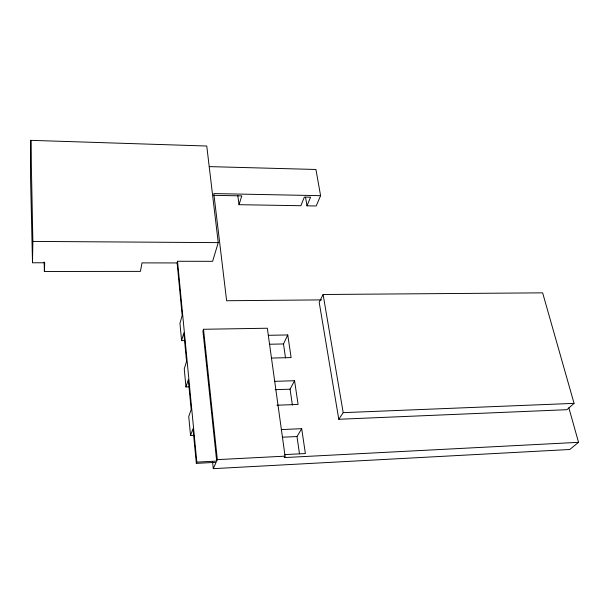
<?xml version="1.0" encoding="UTF-8"?>
<svg xmlns="http://www.w3.org/2000/svg" width="609" height="609" viewBox="0 0 609 609"><rect width="100%" height="100%" fill="white"/><g stroke="black" fill="none" stroke-linecap="round" stroke-linejoin="round"><path stroke-width="0.91" d="M30.853 140.344L30.45 173.291L32.498 262.768L44.708 262.784L44.388 271.485L140.413 271.386L142.026 262.89L177.128 262.936L177.531 261.269L212.61 261.322L218.243 242.626L206.763 146.023L30.853 140.344L32.863 241.408L32.498 262.768M184.946 340.576L181.589 340.644L183.827 332.887L186.56 361.396L184.253 368.864L185.958 386.943L189.391 386.829M209.298 166.615L315.934 169.477L320.593 195.679L316.193 205.979L306.997 205.827L310.567 197.194L304.348 197.08L300.846 205.72L239.017 204.685L241.788 195.877L213.333 195.329M578.55 442.332L284.22 457.58L285.073 456.156L267.336 328.228L203.505 329.279L202.942 331.037L216.682 461.082L196.836 462.109L196.326 463.365L216.119 462.33L213.279 468.656L569.758 449.488L578.55 442.332L568.836 407.771M185.958 386.943L188.31 379.666L191.173 409.56L188.744 416.518L190.533 435.465L194.043 435.306M190.533 435.465L193.007 428.721L196.326 463.365M216.682 461.082L217.329 459.635L203.505 329.279M285.522 357.932L283.489 343.956L287.76 334.95L268.257 335.308M323.105 294.497L319.2 302.27L338.779 419.274L566.949 409.69L574.059 403.364L542.642 292.845L323.105 294.497L343.194 412.651L338.779 419.274M292.396 405.107L290.074 389.181L294.566 380.724L274.644 381.341M299.491 453.796L296.979 436.539L301.691 428.683L281.282 429.589M217.329 459.635L285.073 456.156M284.753 454.596L305.383 453.545L301.691 428.683M282.37 437.209L296.979 436.539M343.194 412.651L574.059 403.364M276.988 405.221L298.09 404.437L294.566 380.724M275.131 389.684L290.074 389.181M271.416 358.069L291.125 357.582L287.76 334.95M269.764 344.237L283.489 343.956M321.659 299.887L226.624 300.739L213.812 193.578L320.593 195.679M32.863 241.408L218.243 242.626M305.573 197.461L306.997 205.827M237.807 195.573L239.017 204.685M212.594 462.041L213.279 468.656M177.531 261.269L196.836 462.109M177.128 262.936L182.16 315.454L179.959 323.379L181.589 340.644M44.145 261.977L44.388 271.485"/></g></svg>
